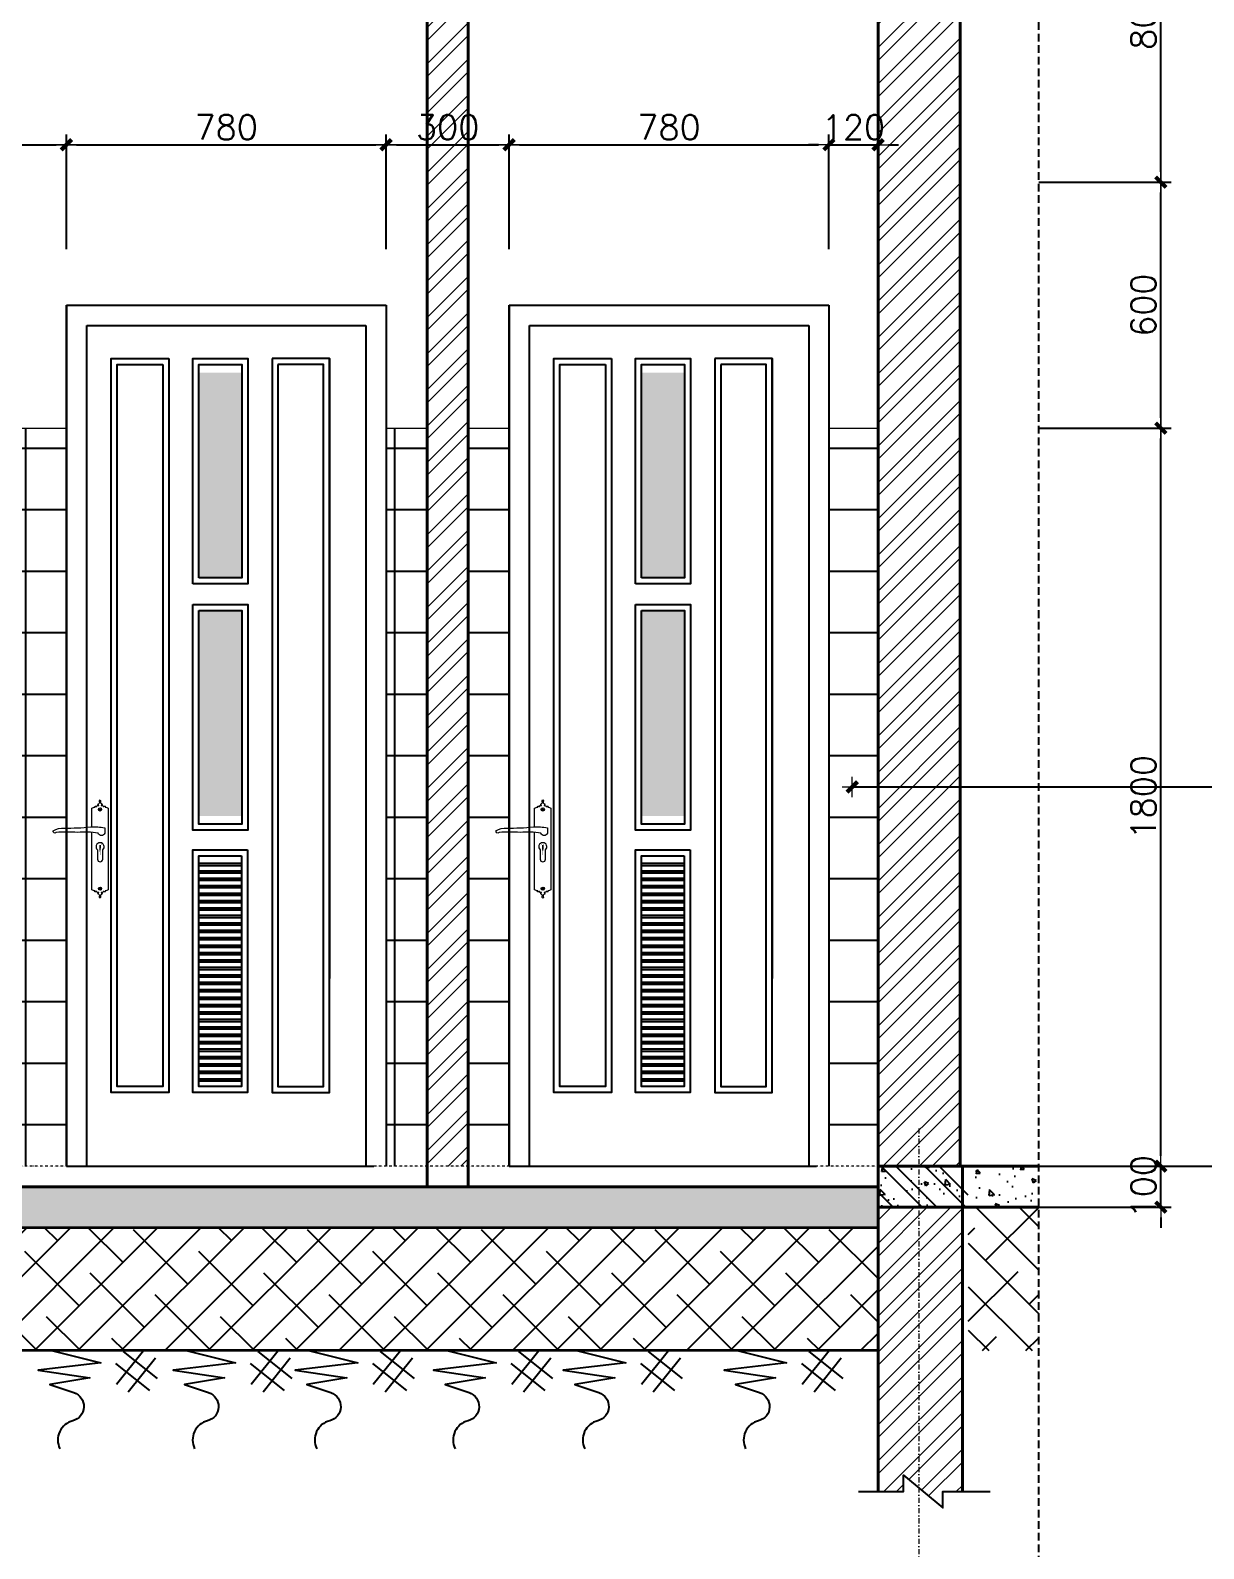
# Model space of a CAD drawing. Header units: millimetres. Extents: x 615730 to 2792744, y 139412 to 597571.
# Drawn here: x 1472612 to 1484061, y 226148 to 240961 of the extents above; entities that cross this region are included whole.
import ezdxf

# ---------------------------------------------------------------- set-up
doc = ezdxf.new("R2010")
doc.units = ezdxf.units.MM
doc.header["$MEASUREMENT"] = 0
doc.header["$PDMODE"] = 34
doc.linetypes.add('DASHDOT', pattern=[1, 0.5, -0.25, 0, -0.25])
doc.linetypes.add('HIDDEN', pattern=[0.375, 0.25, -0.125])
doc.layers.get('0').update_dxf_attribs({"lineweight": 5})
for name, color, linetype in [('CUA', 132, 'Continuous'), ('CUADI', 40, 'Continuous'), ('DA', 135, 'Continuous'), ('DUT', 250, 'HIDDEN'), ('H', 252, 'Continuous'), ('HACH', 250, 'Continuous')]:
    doc.layers.add(name, color=color, linetype=linetype)
for name, color, linetype, lineweight in [('NETNGOAITUONG', 1, 'Continuous', 40), ('TIM TRUC', 149, 'DASHDOT', 9), ('TUONG', 6, 'Continuous', 35), ('VLIEU', 250, 'Continuous', 9)]:
    doc.layers.add(name, color=color, linetype=linetype, lineweight=lineweight)
doc.styles.add('romans', font='romans.shx', dxfattribs={"height": 240})
doc.dimstyles.new('1-50', dxfattribs={"dimtxt": 200, "dimasz": 100, "dimexe": 100, "dimexo": 0, "dimgap": 50, "dimtad": 1, "dimdec": 0, "dimlfac": 0.25, "dimzin": 0, "dimdsep": 46, "dimtxsty": 'romans', "dimblk": ']', "dimcen": 0, "dimdle": 100, "dimclrd": 148, "dimclre": 148, "dimclrt": 2, "dimadec": 0, "dimazin": 0, "dimtfac": 1.111111, "dimtdec": 0, "dimtix": 1, "dimtmove": 2, "dimatfit": 3, "dimldrblk": ']', "dimfxl": 200, "dimtolj": 1, "dimtzin": 0, "dimarcsym": 0})
doc.dimstyles.new('100', dxfattribs={"dimtxt": 200, "dimasz": 100, "dimexe": 100, "dimexo": 0, "dimgap": 50, "dimtad": 1, "dimdec": 0, "dimdsep": 46, "dimtxsty": 'romans', "dimblk": ']', "dimcen": 50, "dimdle": 100, "dimclrd": 148, "dimclre": 148, "dimclrt": 2, "dimadec": 0, "dimazin": 0, "dimtfac": 0.4, "dimtdec": 0, "dimtix": 1, "dimtmove": 2, "dimatfit": 3, "dimldrblk": ']', "dimfxl": 150, "dimtvp": 0.004, "dimtolj": 1, "dimarcsym": 0})
pattern_1 = [(45, (600767.42, -33105.82), (-176.776695, 176.776695), []), (45, (600767.42, -32980.82), (-176.776695, 176.776695), [])]

# ---------------------------------------------------------------- blocks, each defined once
blk = doc.blocks.new('sgt')
at = {"layer": 'HACH'}
for p, q in [((102718.9, -904500.3), (102646.3, -904590.9)), ((102664.5, -904502.5), (102755.2, -904575.1)), ((102644.1, -904534.2), (102734.8, -904606.8)), ((102750.7, -904520.7), (102678.1, -904611.3))]:
    blk.add_line(p, q, dxfattribs=at)
blk.add_lwpolyline([(102476.2, -904500.3), (102604.7, -904532.4), (102437.4, -904552.5), (102575.3, -904572.5), (102468.2, -904591.2), (102532.4, -904612.6, -0.748369), (102529.8, -904687.5, 0.474268), (102495, -904762.5, 0.626952)], format="xyb", dxfattribs=at)
blk = doc.blocks.new(']')
for p, q in [((1, 0), (-1, 0)), ((0, 1), (0, -1))]:
    blk.add_line(p, q)
at = {"color": 9, "const_width": 0.4}
blk.add_lwpolyline([(-0.51, -0.51), (0.51, 0.51)], dxfattribs=at)
blk = doc.blocks.new('*D2909')
at = {"layer": 'DEFPOINTS', "color": 0, "ltscale": 10, "transparency": 16777216}
for p in [(1482452, 229879), (1483643, 229879), (1482452, 229479)]:
    blk.add_point(p, dxfattribs=at)
at = {"layer": 'VLIEU', "color": 148, "lineweight": -2, "ltscale": 10, "transparency": 16777216}
for p, q in [((1483643, 229979), (1483643, 230079)), ((1482452, 229879), (1483743, 229879)), ((1483643, 229479), (1483643, 229879)), ((1482452, 229479), (1483743, 229479)), ((1483643, 229379), (1483643, 229279))]:
    blk.add_line(p, q, dxfattribs=at)
at = {"layer": 'VLIEU', "color": 148, "lineweight": -2, "ltscale": 10, "transparency": 16777216, "xscale": 100, "yscale": 100, "zscale": 100}
for p, rotation in [((1483643, 229879), 270), ((1483643, 229479), 90)]:
    blk.add_blockref(']', p, dxfattribs=dict(at, rotation=rotation))
at = {"layer": 'VLIEU', "color": 2, "ltscale": 10, "transparency": 16777216, "insert": (1483473, 229679), "char_height": 240, "attachment_point": 5, "rotation": 90, "style": 'romans'}
blk.add_mtext('\\A1;100', dxfattribs=at)
blk = doc.blocks.new('*D2910')
at = {"layer": 'DEFPOINTS', "color": 0, "ltscale": 10, "transparency": 16777216}
for p in [(1482452, 237079), (1483643, 237079), (1482452, 229879)]:
    blk.add_point(p, dxfattribs=at)
at = {"layer": 'VLIEU', "color": 148, "lineweight": -2, "ltscale": 10, "transparency": 16777216}
for p, q in [((1482452, 237079), (1483743, 237079)), ((1483643, 229979), (1483643, 236979)), ((1482452, 229879), (1483743, 229879))]:
    blk.add_line(p, q, dxfattribs=at)
at = {"layer": 'VLIEU', "color": 148, "lineweight": -2, "ltscale": 10, "transparency": 16777216, "xscale": 100, "yscale": 100, "zscale": 100}
for p, rotation in [((1483643, 237079), 90), ((1483643, 229879), 270)]:
    blk.add_blockref(']', p, dxfattribs=dict(at, rotation=rotation))
at = {"layer": 'VLIEU', "color": 2, "ltscale": 10, "transparency": 16777216, "insert": (1483473, 233479), "char_height": 240, "attachment_point": 5, "rotation": 90, "style": 'romans'}
blk.add_mtext('\\A1;1800', dxfattribs=at)
blk = doc.blocks.new('*D2911')
at = {"layer": 'DEFPOINTS', "color": 0, "ltscale": 10, "transparency": 16777216}
for p in [(1482452, 239479), (1483643, 239479), (1482452, 237079)]:
    blk.add_point(p, dxfattribs=at)
at = {"layer": 'VLIEU', "color": 148, "lineweight": -2, "ltscale": 10, "transparency": 16777216}
for p, q in [((1482452, 239479), (1483743, 239479)), ((1483643, 237179), (1483643, 239379)), ((1482452, 237079), (1483743, 237079))]:
    blk.add_line(p, q, dxfattribs=at)
at = {"layer": 'VLIEU', "color": 148, "lineweight": -2, "ltscale": 10, "transparency": 16777216, "xscale": 100, "yscale": 100, "zscale": 100}
for p, rotation in [((1483643, 239479), 90), ((1483643, 237079), 270)]:
    blk.add_blockref(']', p, dxfattribs=dict(at, rotation=rotation))
at = {"layer": 'VLIEU', "color": 2, "ltscale": 10, "transparency": 16777216, "insert": (1483473, 238279), "char_height": 240, "attachment_point": 5, "rotation": 90, "style": 'romans'}
blk.add_mtext('\\A1;600', dxfattribs=at)
blk = doc.blocks.new('*D2912')
at = {"layer": 'DEFPOINTS', "color": 0, "ltscale": 10, "transparency": 16777216}
for p in [(1482452, 242679), (1483643, 242679), (1482452, 239479)]:
    blk.add_point(p, dxfattribs=at)
at = {"layer": 'VLIEU', "color": 148, "lineweight": -2, "ltscale": 10, "transparency": 16777216}
for p, q in [((1482452, 242679), (1483743, 242679)), ((1483643, 239579), (1483643, 242579)), ((1482452, 239479), (1483743, 239479))]:
    blk.add_line(p, q, dxfattribs=at)
at = {"layer": 'VLIEU', "color": 148, "lineweight": -2, "ltscale": 10, "transparency": 16777216, "xscale": 100, "yscale": 100, "zscale": 100}
for p, rotation in [((1483643, 242679), 90), ((1483643, 239479), 270)]:
    blk.add_blockref(']', p, dxfattribs=dict(at, rotation=rotation))
at = {"layer": 'VLIEU', "color": 2, "ltscale": 10, "transparency": 16777216, "insert": (1483473, 241079), "char_height": 240, "attachment_point": 5, "rotation": 90, "style": 'romans'}
blk.add_mtext('\\A1;800', dxfattribs=at)
blk = doc.blocks.new('*D2914')
at = {"layer": 'DEFPOINTS', "color": 0, "ltscale": 10, "transparency": 16777216}
for p in [(1482452, 245879), (1484611, 245879), (1482452, 229879)]:
    blk.add_point(p, dxfattribs=at)
at = {"layer": 'VLIEU', "color": 148, "lineweight": -2, "ltscale": 10, "transparency": 16777216}
for p, q in [((1482452, 245879), (1484711, 245879)), ((1484611, 229979), (1484611, 245779)), ((1482452, 229879), (1484711, 229879))]:
    blk.add_line(p, q, dxfattribs=at)
at = {"layer": 'VLIEU', "color": 148, "lineweight": -2, "ltscale": 10, "transparency": 16777216, "xscale": 100, "yscale": 100, "zscale": 100}
for p, rotation in [((1484611, 245879), 90), ((1484611, 229879), 270)]:
    blk.add_blockref(']', p, dxfattribs=dict(at, rotation=rotation))
at = {"layer": 'VLIEU', "color": 2, "ltscale": 10, "transparency": 16777216, "insert": (1484441, 237879), "char_height": 240, "attachment_point": 5, "rotation": 90, "style": 'romans'}
blk.add_mtext('\\A1;4000', dxfattribs=at)
blk = doc.blocks.new('KH')
for p, q in [((-8, 103), (-2, 103)), ((-4.9, 100), (-4.9, 105.9)), ((-8, -90.3), (-2, -90.3)), ((-4.9, -87.2), (-4.9, -93.2))]:
    blk.add_line(p, q)
for points, format in [([(-24.9, 60.5), (-24.9, 106.4, -0.071609), (-17.2, 108.3, 0.479125), (-18, 110.4, -0.235926), (-14.6, 111, 0.959415), (-12.5, 110.7, -0.383133), (-10.2, 112.7), (-8.1, 112.7), (-8.1, 113.4), (-9.3, 113.4, -0.653045), (-7.7, 117.5, 0.420902), (-6.1, 121.7, -0.384053), (-4.9, 126.4, -0.384053), (-3.8, 121.7, 0.420902), (-2.1, 117.5, -0.653045), (-0.5, 113.4), (-1.8, 113.4), (-1.8, 112.7), (0.3, 112.7, -0.383133), (2.6, 110.7, 0.959415), (4.8, 111, -0.235926), (8.1, 110.4, 0.479125), (7.4, 108.3, -0.071609), (15.1, 106.4), (15.1, -93.6, -0.071609), (7.4, -95.6, 0.479125), (8.1, -97.7, -0.235926), (4.8, -98.3, 0.959415), (2.6, -97.9, -0.383133), (0.3, -99.9), (-1.8, -99.9), (-1.8, -100.7), (-0.5, -100.7, -0.653045), (-2.1, -104.8, 0.420902), (-3.8, -109, -0.384053), (-4.9, -113.6, -0.384053), (-6.1, -109, 0.420902), (-7.7, -104.8, -0.653045), (-9.3, -100.7), (-8.1, -100.7), (-8.1, -99.9), (-10.2, -99.9, -0.383133), (-12.5, -97.9, 0.959415), (-14.6, -98.3, -0.235926), (-18, -97.7, 0.479125), (-17.2, -95.6, -0.071609), (-24.9, -93.6), (-24.9, 46.9)], "xyb"), ([(-4.8, 16.2, 6, 6, 0), (-4.8, 11.5, 4, 3, 0), (-4.8, 3.2, 1.8, 0.8, 0), (-4.8, -4.9, 1, 1.2, 0), (-4.8, -7.9, 1.2, 1.2, 0)], "xyseb")]:
    blk.add_lwpolyline(points, format=format)
blk.add_lwpolyline([(-9.5, 45, 0.067822), (-59.8, 46.7, 0.044011), (-111.6, 46.7, -0.789754), (-119.2, 50.9, -0.143435), (-92.2, 57.5, 0.029716), (-27.7, 60.3, -0.075751), (6.4, 57.7), (6.4, 44.8, -0.717442)], format="xyb", close=True)
for points in [[(-11.2, 4.2), (-11.2, -18.5)], [(1.6, -18.5), (1.6, 4.2)]]:
    blk.add_lwpolyline(points)
for centre in [(-4.9, 103), (-4.9, -90.3)]:
    blk.add_circle(centre, 3.92)
for centre, radius, start, end in [((-4.8, 11.8), 9.94, 309.9002, 230.0998), ((-4.8, -18.5), 6.38, 180, 0)]:
    blk.add_arc(centre, radius, start, end)
blk = doc.blocks.new('*D2933')
at = {"layer": 'DEFPOINTS', "color": 0, "ltscale": 10, "transparency": 16777216}
for p in [(1472964, 239845), (1468484, 238825), (1472964, 238825)]:
    blk.add_point(p, dxfattribs=at)
at = {"layer": 'VLIEU', "color": 148, "lineweight": -2, "ltscale": 10, "transparency": 16777216}
for p, q in [((1468484, 238825), (1468484, 239945)), ((1468584, 239845), (1472864, 239845)), ((1472964, 238825), (1472964, 239945))]:
    blk.add_line(p, q, dxfattribs=at)
at = {"layer": 'VLIEU', "color": 148, "lineweight": -2, "ltscale": 10, "transparency": 16777216, "xscale": 100, "yscale": 100, "zscale": 100, "rotation": 180}
blk.add_blockref(']', (1468484, 239845), dxfattribs=at)
at = {"layer": 'VLIEU', "color": 148, "lineweight": -2, "ltscale": 10, "transparency": 16777216, "xscale": 100, "yscale": 100, "zscale": 100}
blk.add_blockref(']', (1472964, 239845), dxfattribs=at)
at = {"layer": 'VLIEU', "color": 2, "ltscale": 10, "transparency": 16777216, "insert": (1470724, 240015), "char_height": 240, "attachment_point": 5, "style": 'romans'}
blk.add_mtext('\\A1;1120', dxfattribs=at)
blk = doc.blocks.new('*D2934')
at = {"layer": 'DEFPOINTS', "color": 0, "ltscale": 10, "transparency": 16777216}
for p in [(1476084, 239845), (1472964, 238825), (1476084, 238825)]:
    blk.add_point(p, dxfattribs=at)
at = {"layer": 'VLIEU', "color": 148, "lineweight": -2, "ltscale": 10, "transparency": 16777216}
for p, q in [((1472964, 238825), (1472964, 239945)), ((1473064, 239845), (1475984, 239845)), ((1476084, 238825), (1476084, 239945))]:
    blk.add_line(p, q, dxfattribs=at)
at = {"layer": 'VLIEU', "color": 148, "lineweight": -2, "ltscale": 10, "transparency": 16777216, "xscale": 100, "yscale": 100, "zscale": 100, "rotation": 180}
blk.add_blockref(']', (1472964, 239845), dxfattribs=at)
at = {"layer": 'VLIEU', "color": 148, "lineweight": -2, "ltscale": 10, "transparency": 16777216, "xscale": 100, "yscale": 100, "zscale": 100}
blk.add_blockref(']', (1476084, 239845), dxfattribs=at)
at = {"layer": 'VLIEU', "color": 2, "ltscale": 10, "transparency": 16777216, "insert": (1474524, 240015), "char_height": 240, "attachment_point": 5, "style": 'romans'}
blk.add_mtext('\\A1;780', dxfattribs=at)
blk = doc.blocks.new('*D2935')
at = {"layer": 'DEFPOINTS', "color": 0, "ltscale": 10, "transparency": 16777216}
for p in [(1477284, 239845), (1476084, 238825), (1477284, 238825)]:
    blk.add_point(p, dxfattribs=at)
at = {"layer": 'VLIEU', "color": 148, "lineweight": -2, "ltscale": 10, "transparency": 16777216}
for p, q in [((1476084, 238825), (1476084, 239945)), ((1476184, 239845), (1477184, 239845)), ((1477284, 238825), (1477284, 239945))]:
    blk.add_line(p, q, dxfattribs=at)
at = {"layer": 'VLIEU', "color": 148, "lineweight": -2, "ltscale": 10, "transparency": 16777216, "xscale": 100, "yscale": 100, "zscale": 100, "rotation": 180}
blk.add_blockref(']', (1476084, 239845), dxfattribs=at)
at = {"layer": 'VLIEU', "color": 148, "lineweight": -2, "ltscale": 10, "transparency": 16777216, "xscale": 100, "yscale": 100, "zscale": 100}
blk.add_blockref(']', (1477284, 239845), dxfattribs=at)
at = {"layer": 'VLIEU', "color": 2, "ltscale": 10, "transparency": 16777216, "insert": (1476684, 240015), "char_height": 240, "attachment_point": 5, "style": 'romans'}
blk.add_mtext('\\A1;300', dxfattribs=at)
blk = doc.blocks.new('*D2936')
at = {"layer": 'DEFPOINTS', "color": 0, "ltscale": 10, "transparency": 16777216}
for p in [(1480404, 239845), (1477284, 238825), (1480404, 238825)]:
    blk.add_point(p, dxfattribs=at)
at = {"layer": 'VLIEU', "color": 148, "lineweight": -2, "ltscale": 10, "transparency": 16777216}
for p, q in [((1477284, 238825), (1477284, 239945)), ((1477384, 239845), (1480304, 239845)), ((1480404, 238825), (1480404, 239945))]:
    blk.add_line(p, q, dxfattribs=at)
at = {"layer": 'VLIEU', "color": 148, "lineweight": -2, "ltscale": 10, "transparency": 16777216, "xscale": 100, "yscale": 100, "zscale": 100, "rotation": 180}
blk.add_blockref(']', (1477284, 239845), dxfattribs=at)
at = {"layer": 'VLIEU', "color": 148, "lineweight": -2, "ltscale": 10, "transparency": 16777216, "xscale": 100, "yscale": 100, "zscale": 100}
blk.add_blockref(']', (1480404, 239845), dxfattribs=at)
at = {"layer": 'VLIEU', "color": 2, "ltscale": 10, "transparency": 16777216, "insert": (1478844, 240015), "char_height": 240, "attachment_point": 5, "style": 'romans'}
blk.add_mtext('\\A1;780', dxfattribs=at)
blk = doc.blocks.new('*D2937')
at = {"layer": 'DEFPOINTS', "color": 0, "ltscale": 10, "transparency": 16777216}
for p in [(1480884, 239845), (1480404, 238825), (1480884, 238825)]:
    blk.add_point(p, dxfattribs=at)
at = {"layer": 'VLIEU', "color": 148, "lineweight": -2, "ltscale": 10, "transparency": 16777216}
for p, q in [((1480304, 239845), (1480204, 239845)), ((1480404, 238825), (1480404, 239945)), ((1480404, 239845), (1480884, 239845)), ((1480884, 238825), (1480884, 239945)), ((1480984, 239845), (1481084, 239845))]:
    blk.add_line(p, q, dxfattribs=at)
at = {"layer": 'VLIEU', "color": 148, "lineweight": -2, "ltscale": 10, "transparency": 16777216, "xscale": 100, "yscale": 100, "zscale": 100}
blk.add_blockref(']', (1480404, 239845), dxfattribs=at)
at = {"layer": 'VLIEU', "color": 148, "lineweight": -2, "ltscale": 10, "transparency": 16777216, "xscale": 100, "yscale": 100, "zscale": 100, "rotation": 180}
blk.add_blockref(']', (1480884, 239845), dxfattribs=at)
at = {"layer": 'VLIEU', "color": 2, "ltscale": 10, "transparency": 16777216, "insert": (1480644, 240015), "char_height": 240, "attachment_point": 5, "style": 'romans'}
blk.add_mtext('\\A1;120', dxfattribs=at)

msp = doc.modelspace()

# ---------------------------------------------------------------- hatches: boundary and pattern name
at = {"layer": 'H'}
h = msp.add_hatch(color=5, dxfattribs=at)
h.set_gradient(color1=(0, 0, 255), one_color=1, tint=1, name='CURVED')
h.paths.add_polyline_path([(1474675.3, 237622.2), (1474256.7, 237622.2), (1474256.7, 235619.4), (1474675.3, 235619.4)])
h.paths.add_polyline_path([(1474675.3, 235299.4), (1474256.7, 235299.4), (1474256.7, 233295.8), (1474675.3, 233295.8)])
h = msp.add_hatch(color=5, dxfattribs=at)
h.set_gradient(color1=(0, 0, 255), one_color=1, tint=1, name='CURVED')
h.paths.add_polyline_path([(1478995.3, 237622.2), (1478576.7, 237622.2), (1478576.7, 235619.4), (1478995.3, 235619.4)])
h.paths.add_polyline_path([(1478995.3, 235299.4), (1478576.7, 235299.4), (1478576.7, 233295.8), (1478995.3, 233295.8)])
at = {"layer": 'HACH'}
h = msp.add_hatch(dxfattribs=at)
h.set_pattern_fill('NET', color=256, scale=4800, style=0)
h.set_pattern_definition([(0, (600767.4, -1315.2), (1e-13, 600), []), (90, (600767.4, -1315.2), (-600, 2e-13), [])])
h.paths.add_polyline_path([(1468484.2, 229879.4), (1472964.3, 229879.4), (1472964.3, 233139.4, 0.0209601), (1472865.7, 233134.8, -1.9188295), (1472859.2, 233163.7, -0.1087546), (1472943, 233178, 0.0024455), (1472964.3, 233177.8), (1472964.3, 237079.3), (1468484.2, 237079.3)])
h.paths.add_polyline_path([(1476084.3, 229879.4), (1476484.2, 229879.4), (1476484.2, 237079.3), (1476084.3, 237079.3)])
h.paths.add_polyline_path([(1480884.2, 237079.4), (1480404.3, 237079.4), (1480404.3, 229879.4), (1480884.2, 229879.4)])
h.paths.add_polyline_path([(1476884.2, 229879.4), (1477284.3, 229879.4), (1477284.3, 233139.4, 0.0209601), (1477185.7, 233134.8, -1.9188295), (1477179.2, 233163.7, -0.1087546), (1477263, 233178, 0.0024455), (1477284.3, 233177.8), (1477284.3, 237079.3), (1476884.2, 237079.3)])
h = msp.add_hatch(dxfattribs=at)
h.set_pattern_fill('ANSI32', color=256, scale=800, style=0)
h.set_pattern_definition([(135, (1348844.77, 1666702.02), (212.132034, 212.132034), []), (135, (1348703.34, 1666702.02), (212.132034, 212.132034), [])])
h.paths.add_polyline_path([(1480884.2, 229879.4), (1481764.2, 229879.4), (1481764.2, 229479.4), (1480884.2, 229479.4)])
h = msp.add_hatch(dxfattribs=at)
h.set_pattern_fill('AR-CONC', color=256, scale=60, style=0)
h.set_pattern_definition([(130, (1348844.77, 1666702.02), (-430.35611, -37.65128), [45, -495]), (185, (1348844.77, 1666702.02), (83.2508, 451.31528), [36, -396]), (79.5486, (1348808.9, 1666698.9), (-347.10563, 413.66373), [38.24411, -420.68527]), (133.8158, (1348844.77, 1666822), (-640.34463, -99.3114), [67.5, -742.5]), (83.3644, (1348791.4, 1666813.75), (-560.79762, 584.47072), [57.36617, -631.0278]), (188.8158, (1348844.77, 1666822), (-560.79717, 584.47116), [54, -594]), (159, (1348784.77, 1666792.02), (-358.14423, -241.571334), [45, -495]), (214, (1348784.77, 1666792.02), (-145.9892, 435.09003), [36, -396]), (108.5486, (1348754.9, 1666771.9), (-504.13358, 193.5183), [38.24411, -420.68527]), (142.5, (1348844.77, 1666702.02), (-7.295913, 199.736312), [0, -391.2, 0, -402, 0, -397.5]), (172.5, (1348844.77, 1666702.02), (-157.841722, 236.647027), [0, -229.2, 0, -382.2, 0, -151.5]), (212.5, (1348978.57, 1666702.02), (-320.293462, -13.532923), [0, -150, 0, -468, 0, -621]), (222.5, (1349038.57, 1666702.02), (-349.9117, 60.06299), [0, -195, 0, -310.8, 0, -441])])
h.paths.add_polyline_path([(1480884.2, 229879.4), (1481764.2, 229879.4), (1481764.2, 229479.4), (1480884.2, 229479.4)])
h = msp.add_hatch(dxfattribs=at)
h.set_pattern_fill('AR-CONC', color=256, scale=60, style=0)
h.set_pattern_definition([(130, (1294408.1, 2897579.47), (-430.35611, -37.65128), [45, -495]), (185, (1294408.1, 2897579.47), (83.2508, 451.31528), [36, -396]), (79.5486, (1294372.25, 2897576.34), (-347.10563, 413.663725), [38.244114, -420.68527]), (133.8158, (1294408.1, 2897699.5), (-640.34463, -99.31141), [67.5, -742.5]), (83.3644, (1294354.75, 2897691.2), (-560.79762, 584.47072), [57.36617, -631.0278]), (188.8158, (1294408.1, 2897699.5), (-560.79717, 584.47116), [54, -594]), (159, (1294348.1, 2897669.47), (-358.14423, -241.571334), [45, -495]), (214, (1294348.1, 2897669.47), (-145.9892, 435.09003), [36, -396]), (108.5486, (1294318.27, 2897649.34), (-504.13358, 193.5183), [38.244114, -420.68527]), (142.5, (1294408.11, 2897579.47), (-7.295913, 199.736312), [0, -391.2, 0, -402, 0, -397.5]), (172.5, (1294408.1, 2897579.47), (-157.841722, 236.647027), [0, -229.2, 0, -382.2, 0, -151.5]), (212.5, (1294541.91, 2897579.47), (-320.293462, -13.532923), [0, -150, 0, -468, 0, -621]), (222.5, (1294601.9, 2897579.47), (-349.911702, 60.06299), [0, -195, 0, -310.8, 0, -441])])
h.paths.add_polyline_path([(1482451.6, 229879.4), (1482451.6, 229479.4), (1481764.2, 229479.4), (1481764.2, 229879.4)])
h = msp.add_hatch(dxfattribs=at)
h.set_pattern_fill('AR-CONC', color=256, scale=60, style=0)
h.set_pattern_definition([(50, (545010.8, -9707.65), (430.35611, -37.65128), [45, -495]), (355, (545010.8, -9707.65), (-83.2508, 451.31528), [36, -396]), (100.4514, (545046.68, -9710.8), (347.10563, 413.66373), [38.24411, -420.68527]), (46.1842, (545010.8, -9587.65), (640.34463, -99.3114), [67.5, -742.5]), (96.6356, (545064.2, -9595.9), (560.79762, 584.47072), [57.36617, -631.0278]), (351.1842, (545010.8, -9587.65), (560.79717, 584.47116), [54, -594]), (21, (545070.8, -9617.65), (358.14423, -241.57133), [45, -495]), (326, (545070.8, -9617.65), (145.9892, 435.09003), [36, -396]), (71.4514, (545100.66, -9637.8), (504.13358, 193.5183), [38.24411, -420.68527]), (37.5, (545010.82, -9707.65), (7.295913, 199.736312), [0, -391.2, 0, -402, 0, -397.5]), (7.5, (545010.82, -9707.65), (157.841722, 236.647027), [0, -229.2, 0, -382.2, 0, -151.5]), (327.5, (544877.02, -9707.65), (320.293462, -13.532923), [0, -150, 0, -468, 0, -621]), (317.5, (544817.02, -9707.65), (349.9117, 60.06299), [0, -195, 0, -310.8, 0, -441])])
h.paths.add_polyline_path([(1480884.2, 229279.4), (1480884.2, 229679.4), (1468484.2, 229679.4), (1468484.2, 229279.4)])
h = msp.add_hatch(dxfattribs=at)
h.set_pattern_fill('ANSI38', color=256, scale=2400, style=0)
h.set_pattern_definition([(135, (1294408.1, 2897579.47), (212.132034, 212.132034), []), (45, (1294408.1, 2897579.47), (636.396103, 212.132034), [750, -450])])
h.paths.add_polyline_path([(1482451.6, 229479.4), (1482451.6, 228079.4), (1481764.2, 228079.4), (1481764.2, 229479.4)])
h = msp.add_hatch(dxfattribs=at)
h.set_pattern_fill('ANSI38', color=256, scale=2400, style=0)
h.set_pattern_definition([(45, (545010.82, -9707.65), (-212.13203, 212.13203), []), (135, (545010.82, -9707.65), (-636.3961, 212.13203), [750, -450])])
h.paths.add_polyline_path([(1468484.2, 229279.4), (1468484.2, 228079.4), (1480884.2, 228079.4), (1480884.2, 229279.4)])
at = {"layer": 'VLIEU', "ltscale": 10}
h = msp.add_hatch(dxfattribs=at)
h.set_pattern_fill('STEEL', color=256, scale=2000, style=0)
h.set_pattern_definition(pattern_1)
h.paths.add_polyline_path([(1468484.2, 229879.4), (1467682.5, 229879.4), (1467682.5, 245079.4), (1468484.2, 245079.4)])
h.paths.add_polyline_path([(1481684.3, 229879.4), (1480884.2, 229879.4), (1480884.2, 245079.4), (1481684.3, 245079.4)])
h = msp.add_hatch(dxfattribs=at)
h.set_pattern_fill('STEEL', color=256, scale=2000, style=0)
h.set_pattern_definition(pattern_1)
h.paths.add_polyline_path([(1476884.2, 245079.4), (1476484.2, 245079.4), (1476484.2, 229879.4), (1476884.2, 229879.4)])
h = msp.add_hatch(dxfattribs=at)
h.set_pattern_fill('STEEL', color=256, scale=2000, style=0)
h.set_pattern_definition(pattern_1)
h.paths.add_polyline_path([(1480884.2, 226705), (1481132.2, 226705), (1481132.2, 226865), (1481516.2, 226545), (1481516.2, 226705), (1481706.1, 226705), (1481706.1, 229479.4), (1480884.2, 229479.4)])

# ---------------------------------------------------------------- linework, layer by layer
at = {"layer": 'CUA'}
msp.add_lwpolyline([(1480693.4, 226705), (1481132.2, 226705), (1481132.2, 226865), (1481516.2, 226545), (1481516.2, 226705), (1481978.5, 226705)], dxfattribs=at)
at = {"layer": 'CUADI'}
for p, q in [((1472964.3, 238279.4), (1475964.3, 238279.4)), ((1472964.3, 238279.4), (1475964.3, 238279.4)), ((1477284.3, 238279.4), (1480284.3, 238279.4)), ((1477284.3, 238279.4), (1480284.3, 238279.4)), ((1474672.4, 232830.9), (1474256.7, 232830.9)), ((1474672.4, 232810.9), (1474256.7, 232810.9)), ((1474672.4, 232758.4), (1474256.7, 232758.4)), ((1474672.4, 232738.4), (1474256.7, 232738.4)), ((1478992.4, 232830.9), (1478576.7, 232830.9)), ((1478992.4, 232810.9), (1478576.7, 232810.9)), ((1478992.4, 232758.4), (1478576.7, 232758.4)), ((1478992.4, 232738.4), (1478576.7, 232738.4)), ((1474672.4, 232685.9), (1474256.7, 232685.9)), ((1474672.4, 232665.9), (1474256.7, 232665.9)), ((1474672.4, 232613.5), (1474256.7, 232613.5)), ((1474672.4, 232593.5), (1474256.7, 232593.5)), ((1478992.4, 232685.9), (1478576.7, 232685.9)), ((1478992.4, 232665.9), (1478576.7, 232665.9)), ((1478992.4, 232613.5), (1478576.7, 232613.5)), ((1478992.4, 232593.5), (1478576.7, 232593.5)), ((1474672.4, 232541), (1474256.7, 232541)), ((1474672.4, 232521), (1474256.7, 232521)), ((1474672.4, 232468.5), (1474256.7, 232468.5)), ((1474672.4, 232448.5), (1474256.7, 232448.5)), ((1478992.4, 232541), (1478576.7, 232541)), ((1478992.4, 232521), (1478576.7, 232521)), ((1478992.4, 232468.5), (1478576.7, 232468.5)), ((1478992.4, 232448.5), (1478576.7, 232448.5)), ((1474672.4, 232396.1), (1474256.7, 232396.1)), ((1474672.4, 232376.1), (1474256.7, 232376.1)), ((1474672.4, 232323.6), (1474256.7, 232323.6)), ((1474672.4, 232303.6), (1474256.7, 232303.6)), ((1478992.4, 232396.1), (1478576.7, 232396.1)), ((1478992.4, 232376.1), (1478576.7, 232376.1)), ((1478992.4, 232323.6), (1478576.7, 232323.6)), ((1478992.4, 232303.6), (1478576.7, 232303.6)), ((1474672.4, 232251.2), (1474256.7, 232251.2)), ((1474672.4, 232231.2), (1474256.7, 232231.2)), ((1474672.4, 232178.7), (1474256.7, 232178.7)), ((1474672.4, 232158.7), (1474256.7, 232158.7)), ((1478992.4, 232251.2), (1478576.7, 232251.2)), ((1478992.4, 232231.2), (1478576.7, 232231.2)), ((1478992.4, 232178.7), (1478576.7, 232178.7)), ((1478992.4, 232158.7), (1478576.7, 232158.7)), ((1474672.4, 232106.2), (1474256.7, 232106.2)), ((1474672.4, 232086.2), (1474256.7, 232086.2)), ((1474672.4, 232033.8), (1474256.7, 232033.8)), ((1474672.4, 232013.8), (1474256.7, 232013.8)), ((1478992.4, 232106.2), (1478576.7, 232106.2)), ((1478992.4, 232086.2), (1478576.7, 232086.2)), ((1478992.4, 232033.8), (1478576.7, 232033.8)), ((1478992.4, 232013.8), (1478576.7, 232013.8)), ((1474672.4, 231961.3), (1474256.7, 231961.3)), ((1474672.4, 231941.3), (1474256.7, 231941.3)), ((1474672.4, 231888.8), (1474256.7, 231888.8)), ((1474672.4, 231868.8), (1474256.7, 231868.8)), ((1478992.4, 231961.3), (1478576.7, 231961.3)), ((1478992.4, 231941.3), (1478576.7, 231941.3)), ((1478992.4, 231888.8), (1478576.7, 231888.8)), ((1478992.4, 231868.8), (1478576.7, 231868.8)), ((1474672.4, 231816.4), (1474256.7, 231816.4)), ((1474672.4, 231796.4), (1474256.7, 231796.4)), ((1474672.4, 231743.9), (1474256.7, 231743.9)), ((1474672.4, 231723.9), (1474256.7, 231723.9)), ((1474672.4, 231671.5), (1474256.7, 231671.5)), ((1478992.4, 231816.4), (1478576.7, 231816.4)), ((1478992.4, 231796.4), (1478576.7, 231796.4)), ((1478992.4, 231743.9), (1478576.7, 231743.9)), ((1478992.4, 231723.9), (1478576.7, 231723.9)), ((1478992.4, 231671.5), (1478576.7, 231671.5)), ((1474672.4, 231651.5), (1474256.7, 231651.5)), ((1474672.4, 231599), (1474256.7, 231599)), ((1474672.4, 231579), (1474256.7, 231579)), ((1474672.4, 231526.5), (1474256.7, 231526.5)), ((1478992.4, 231651.5), (1478576.7, 231651.5)), ((1478992.4, 231599), (1478576.7, 231599)), ((1478992.4, 231579), (1478576.7, 231579)), ((1478992.4, 231526.5), (1478576.7, 231526.5)), ((1474672.4, 231506.5), (1474256.7, 231506.5)), ((1474672.4, 231454.1), (1474256.7, 231454.1)), ((1474672.4, 231434.1), (1474256.7, 231434.1)), ((1474672.4, 231381.6), (1474256.7, 231381.6)), ((1478992.4, 231506.5), (1478576.7, 231506.5)), ((1478992.4, 231454.1), (1478576.7, 231454.1)), ((1478992.4, 231434.1), (1478576.7, 231434.1)), ((1478992.4, 231381.6), (1478576.7, 231381.6)), ((1474672.4, 231361.6), (1474256.7, 231361.6)), ((1474672.4, 231309.1), (1474256.7, 231309.1)), ((1474672.4, 231289.1), (1474256.7, 231289.1)), ((1474672.4, 231236.7), (1474256.7, 231236.7)), ((1478992.4, 231361.6), (1478576.7, 231361.6)), ((1478992.4, 231309.1), (1478576.7, 231309.1)), ((1478992.4, 231289.1), (1478576.7, 231289.1)), ((1478992.4, 231236.7), (1478576.7, 231236.7)), ((1474672.4, 231216.7), (1474256.7, 231216.7)), ((1474672.4, 231164.2), (1474256.7, 231164.2)), ((1474672.4, 231144.2), (1474256.7, 231144.2)), ((1474672.4, 231091.7), (1474256.7, 231091.7)), ((1478992.4, 231216.7), (1478576.7, 231216.7)), ((1478992.4, 231164.2), (1478576.7, 231164.2)), ((1478992.4, 231144.2), (1478576.7, 231144.2)), ((1478992.4, 231091.7), (1478576.7, 231091.7)), ((1474672.4, 231071.7), (1474256.7, 231071.7)), ((1474672.4, 231019.3), (1474256.7, 231019.3)), ((1474672.4, 230999.3), (1474256.7, 230999.3)), ((1474672.4, 230946.8), (1474256.7, 230946.8)), ((1478992.4, 231071.7), (1478576.7, 231071.7)), ((1478992.4, 231019.3), (1478576.7, 231019.3)), ((1478992.4, 230999.3), (1478576.7, 230999.3)), ((1478992.4, 230946.8), (1478576.7, 230946.8)), ((1474672.4, 230926.8), (1474256.7, 230926.8)), ((1474672.4, 230874.4), (1474256.7, 230874.4)), ((1474672.4, 230854.4), (1474256.7, 230854.4)), ((1474672.4, 230801.9), (1474256.7, 230801.9)), ((1478992.4, 230926.8), (1478576.7, 230926.8)), ((1478992.4, 230874.4), (1478576.7, 230874.4)), ((1478992.4, 230854.4), (1478576.7, 230854.4)), ((1478992.4, 230801.9), (1478576.7, 230801.9)), ((1474672.4, 230781.9), (1474256.7, 230781.9)), ((1474672.4, 230729.4), (1474256.7, 230729.4)), ((1474672.4, 230709.4), (1474256.7, 230709.4)), ((1478992.4, 230781.9), (1478576.7, 230781.9)), ((1478992.4, 230729.4), (1478576.7, 230729.4)), ((1478992.4, 230709.4), (1478576.7, 230709.4))]:
    msp.add_line(p, q, dxfattribs=at)
at = {"layer": 'DA'}
for p, q in [((1472964.3, 238279.4), (1472964.3, 229879.4)), ((1472964.3, 229879.4), (1472964.3, 238279.4)), ((1472964.3, 238279.4), (1472964.3, 229879.4)), ((1472964.3, 238279.4), (1476084.3, 238279.4)), ((1476084.3, 238279.4), (1476084.3, 229879.4)), ((1477284.3, 238279.4), (1477284.3, 229879.4)), ((1477284.3, 229879.4), (1477284.3, 238279.4)), ((1477284.3, 238279.4), (1477284.3, 229879.4)), ((1477284.3, 238279.4), (1480404.3, 238279.4)), ((1480404.3, 238279.4), (1480404.3, 229879.4)), ((1473163.1, 238080.6), (1475887.1, 238080.6)), ((1473163.1, 229879.4), (1473163.1, 238080.6)), ((1475887.1, 238080.6), (1475887.1, 229879.4)), ((1477483.1, 238080.6), (1480207.1, 238080.6)), ((1477483.1, 229879.4), (1477483.1, 238080.6)), ((1480207.1, 238080.6), (1480207.1, 229879.4)), ((1473401.3, 231710.1), (1473401.3, 237760.4)), ((1475530.6, 237760.4), (1475530.6, 231710.1)), ((1477721.3, 231710.1), (1477721.3, 237760.4)), ((1479850.6, 237760.4), (1479850.6, 231710.1))]:
    msp.add_line(p, q, dxfattribs=at)
for points in [[(1473961.9, 237760.4), (1473961.9, 230598.8), (1473401.3, 230598.8), (1473401.3, 237760.4)], [(1474970.1, 237760.4), (1474970.1, 230598.8), (1475530.6, 230598.8), (1475530.6, 237760.4)], [(1478281.9, 237760.4), (1478281.9, 230598.8), (1477721.3, 230598.8), (1477721.3, 237760.4)], [(1479290.1, 237760.4), (1479290.1, 230598.8), (1479850.6, 230598.8), (1479850.6, 237760.4)], [(1473903.7, 237702.2), (1473903.7, 230657), (1473459.5, 230657), (1473459.5, 237702.2)], [(1475028.3, 237702.2), (1475028.3, 230657), (1475472.4, 230657), (1475472.4, 237702.2)], [(1478223.7, 237702.2), (1478223.7, 230657), (1477779.5, 230657), (1477779.5, 237702.2)], [(1479348.3, 237702.2), (1479348.3, 230657), (1479792.4, 230657), (1479792.4, 237702.2)], [(1474730.7, 232965.7), (1474730.7, 230598.8), (1474198.5, 230598.8), (1474198.5, 232965.7)], [(1474672.4, 232907.5), (1474672.4, 230657), (1474256.7, 230657), (1474256.7, 232907.5)], [(1479050.7, 232965.7), (1479050.7, 230598.8), (1478518.5, 230598.8), (1478518.5, 232965.7)], [(1478992.4, 232907.5), (1478992.4, 230657), (1478576.7, 230657), (1478576.7, 232907.5)]]:
    msp.add_lwpolyline(points, close=True, dxfattribs=at)
for points in [[(1474198.5, 235559.4), (1474198.5, 237760.4), (1474733.5, 237760.4), (1474733.5, 235559.4), (1474198.5, 235559.4)], [(1478518.5, 235559.4), (1478518.5, 237760.4), (1479053.5, 237760.4), (1479053.5, 235559.4), (1478518.5, 235559.4)], [(1474256.7, 235619.4), (1474256.7, 237702.2), (1474675.3, 237702.2), (1474675.3, 235619.4), (1474256.7, 235619.4)], [(1478576.7, 235619.4), (1478576.7, 237702.2), (1478995.3, 237702.2), (1478995.3, 235619.4), (1478576.7, 235619.4)], [(1474198.5, 235359.4), (1474733.5, 235359.4), (1474733.5, 233157.6), (1474198.5, 233157.6), (1474198.5, 235359.4)], [(1474256.7, 235299.4), (1474675.3, 235299.4), (1474675.3, 233215.8), (1474256.7, 233215.8), (1474256.7, 235299.4)], [(1478518.5, 235359.4), (1479053.5, 235359.4), (1479053.5, 233157.6), (1478518.5, 233157.6), (1478518.5, 235359.4)], [(1478576.7, 235299.4), (1478995.3, 235299.4), (1478995.3, 233215.8), (1478576.7, 233215.8), (1478576.7, 235299.4)]]:
    msp.add_lwpolyline(points, dxfattribs=at)
at = {"layer": 'DUT', "color": 2, "ltscale": 300}
msp.add_lwpolyline([(1466916.9, 225664.9), (1482451.6, 225664.9), (1482451.6, 246279.4), (1466916.9, 246279.4)], close=True, dxfattribs=at)
at = {"layer": 'H'}
for p, q in [((1472964.3, 229879.4), (1475964.3, 229879.4)), ((1477284.3, 229879.4), (1480284.3, 229879.4))]:
    msp.add_line(p, q, dxfattribs=at)
at = {"layer": 'NETNGOAITUONG'}
for p, q in [((1480884.2, 229879.4), (1482451.6, 229879.4)), ((1480884.2, 226705), (1480884.2, 229879.4)), ((1481706.1, 226705), (1481706.1, 229879.4)), ((1480884.2, 229679.4), (1468484.2, 229679.4)), ((1480884.2, 229479.4), (1482451.6, 229479.4))]:
    msp.add_line(p, q, dxfattribs=at)
for points in [[(1476884.2, 229679.4), (1476484.2, 229679.4), (1476484.2, 245079.4), (1476884.2, 245079.4)], [(1481684.3, 229879.4), (1480884.2, 229879.4), (1480884.2, 245079.4), (1481684.3, 245079.4)]]:
    msp.add_lwpolyline(points, close=True, dxfattribs=at)
at = {"layer": 'TIM TRUC', "ltscale": 100}
msp.add_line((1481282.5, 230247.9), (1481282.5, 223221), dxfattribs=at)
at = {"layer": 'TIM TRUC', "ltscale": 50}
msp.add_lwpolyline([(1482451.6, 229879.4), (1463505.1, 229879.4)], dxfattribs=at)
at = {"layer": 'TUONG'}
for p, q in [((1480884.2, 229279.4), (1468484.2, 229279.4)), ((1480884.2, 228079.4), (1468484.2, 228079.4))]:
    msp.add_line(p, q, dxfattribs=at)
at = {"layer": 'VLIEU', "ltscale": 10}
for points in [[(1476084.3, 237079.3), (1476484.2, 237079.3), (1476484.2, 229679.5), (1468484.2, 229679.4), (1468484.2, 237079.3), (1472964.3, 237079.3)], [(1480404.3, 237079.4), (1480884.2, 237079.4), (1480884.2, 229679.5), (1476884.2, 229679.4), (1476884.2, 237079.3), (1477284.3, 237079.3)]]:
    msp.add_lwpolyline(points, dxfattribs=at)
msp.add_lwpolyline([(1481667.9, 229879.4), (1481684.3, 229879.4), (1481684.3, 229879.4), (1481667.9, 229879.4)], close=True, dxfattribs=at)

# ---------------------------------------------------------------- block references
at = {"xscale": 4, "yscale": 4, "zscale": 4}
for p in [(1473311.9, 232948.2), (1477631.9, 232948.2)]:
    msp.add_blockref('KH', p, dxfattribs=at)
at = {"layer": 'HACH', "xscale": 3.648000000044703, "yscale": 3.648000000044703, "zscale": 3.648000000044703}
for p in [(1098998.3, 3527696.4), (1100312.8, 3527696.4), (1101505.1, 3527696.4), (1102855, 3527696.4), (1104120.5, 3527696.4), (1105689.7, 3527696.4)]:
    msp.add_blockref('sgt', p, dxfattribs=at)

# ---------------------------------------------------------------- dimensions: what is measured, and where the dimension line sits
at = {"layer": 'VLIEU', "ltscale": 10}
for base, p1, p2, picture, middle in [((1484611.3, 245879.4), (1482451.6, 229879.4), (1482451.6, 245879.4), '*D2914', (1484441.3, 237879.4)), ((1483642.9, 242679.4), (1482451.6, 239479.4), (1482451.6, 242679.4), '*D2912', (1483472.9, 241079.4)), ((1483642.9, 239479.4), (1482451.6, 237079.4), (1482451.6, 239479.4), '*D2911', (1483472.9, 238279.4)), ((1483642.9, 237079.4), (1482451.6, 229879.4), (1482451.6, 237079.4), '*D2910', (1483472.9, 233479.4)), ((1483642.9, 229879.4), (1482451.6, 229479.4), (1482451.6, 229879.4), '*D2909', (1483472.9, 229679.4))]:
    dim = msp.add_linear_dim(base=base, p1=p1, p2=p2, angle=90, dimstyle='1-50', dxfattribs=at)
    dim.commit()
    dim.dimension.update_dxf_attribs({"geometry": picture, "text_midpoint": middle})
for base, p1, p2, picture, middle in [((1472964.3, 239844.7), (1468484.2, 238824.6), (1472964.3, 238824.6), '*D2933', (1470724.3, 240014.7)), ((1476084.3, 239844.7), (1472964.3, 238824.6), (1476084.3, 238824.6), '*D2934', (1474524.3, 240014.7)), ((1477284.3, 239844.7), (1476084.3, 238824.6), (1477284.3, 238824.6), '*D2935', (1476684.3, 240014.7)), ((1480404.3, 239844.7), (1477284.3, 238824.6), (1480404.3, 238824.6), '*D2936', (1478844.3, 240014.7)), ((1480884.2, 239844.7), (1480404.3, 238824.6), (1480884.2, 238824.6), '*D2937', (1480644.2, 240014.7))]:
    dim = msp.add_linear_dim(base=base, p1=p1, p2=p2, dimstyle='1-50', dxfattribs=at)
    dim.commit()
    dim.dimension.update_dxf_attribs({"geometry": picture, "text_midpoint": middle})

# ---------------------------------------------------------------- leaders
at = {"layer": 'HACH'}
msp.add_leader([(1480632, 233579.2), (1485084.8, 233579.2), (1485084.8, 240723.7)], dimstyle='100', override={"dimtad": 0}, dxfattribs=at)

doc.saveas('drawing.dxf')
